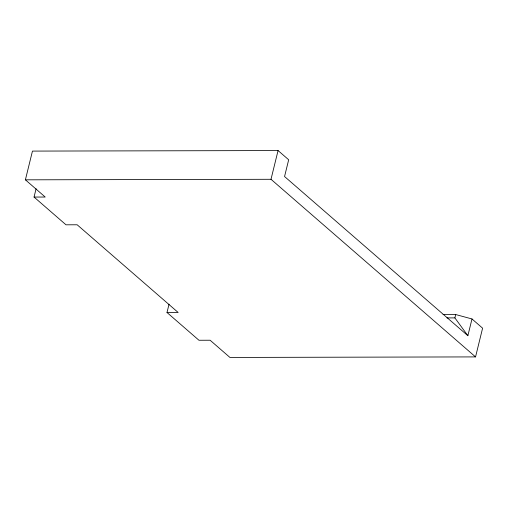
<?xml version="1.0" encoding="UTF-8"?>
<svg xmlns="http://www.w3.org/2000/svg" width="508" height="508" viewBox="0 0 508 508"><rect width="100%" height="100%" fill="white"/><g stroke="black" fill="none" stroke-linecap="round" stroke-linejoin="round"><path stroke-width="0.76" d="M36.093 188.741L34.049 197.06L45.212 197.034L25.4 179.826L32.455 151.092L278.066 150.559L288.677 159.772L284.556 176.53L467.874 335.718L471.989 318.961L455.714 314.541L443.027 314.573M471.989 318.961L482.6 328.174L475.545 356.908L229.934 357.441L210.121 340.233L198.958 340.258L166.999 312.509L169.043 304.19M475.545 356.908L271.005 179.292L278.066 150.559M467.874 335.718L454.889 317.894L455.714 314.541M25.4 179.826L271.005 179.292M166.999 312.509L178.162 312.483L77.172 224.784L66.008 224.809L34.049 197.06M446.97 317.913L454.889 317.894"/></g></svg>
